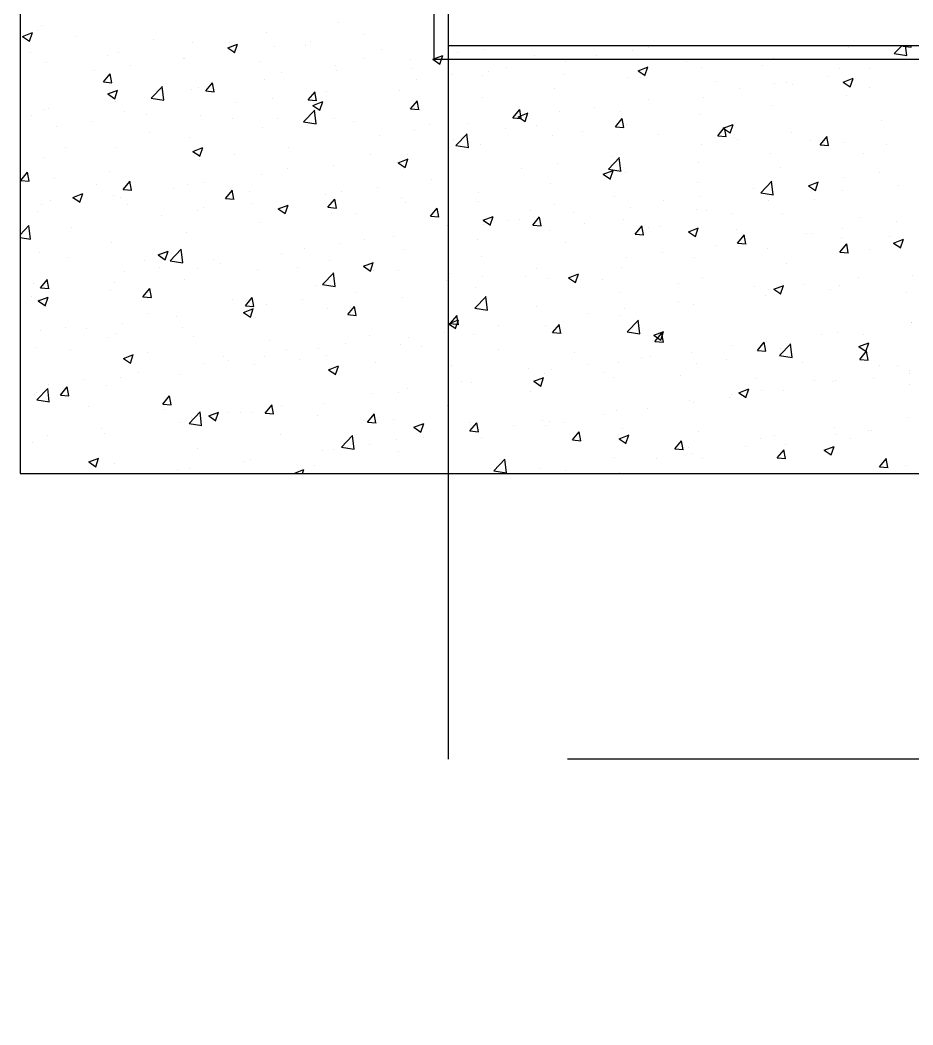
# Model space of a CAD drawing. Extents: x 78 to 306, y -397 to 18.
# Drawn here: x 271.12114 to 271.15867, y -396.77473 to -396.7325 of the extents above; entities that cross this region are included whole.
import ezdxf

# ---------------------------------------------------------------- set-up
doc = ezdxf.new("R2010")
doc.units = 0
doc.header["$LTSCALE"] = 0.5
doc.header["$MEASUREMENT"] = 0
doc.linetypes.add('DASHDOT2', pattern=[0.5, 0.25, -0.125, 0, -0.125])
doc.linetypes.add('DOT2', pattern=[0.125, 0, -0.125])
for name, color, linetype in [('AKS', 5, 'DASHDOT2'), ('DUVAR', 6, 'CONTINUOUS'), ('IZDUSUM', 2, 'DOT2'), ('MERDIVEN', 3, 'CONTINUOUS'), ('SIVA', 7, 'CONTINUOUS'), ('TARAMA', 8, 'CONTINUOUS')]:
    doc.layers.add(name, color=color, linetype=linetype)

msp = doc.modelspace()

# ---------------------------------------------------------------- linework, layer by layer
at = {"layer": 'AKS'}
for p, q in [((271.151144, -396.35156), (271.151144, -396.83956)), ((271.141144, -396.35556), (271.141144, -396.83556)), ((271.155144, -396.35556), (271.155144, -396.83556))]:
    msp.add_line(p, q, dxfattribs=at)
at = {"layer": 'DUVAR'}
for q in [(271.139144, -396.72756), (271.244144, -396.73356)]:
    msp.add_line((271.139144, -396.73356), q, dxfattribs=at)
at = {"layer": 'IZDUSUM', "ltscale": 0.6}
for p, q in [((271.139144, -396.76356), (271.139144, -396.73356)), ((271.244144, -396.76356), (271.139144, -396.76356))]:
    msp.add_line(p, q, dxfattribs=at)
at = {"layer": 'MERDIVEN'}
for p, q in [((271.121144, -396.66756), (271.121144, -396.75156)), ((271.121144, -396.75156), (271.262144, -396.75156))]:
    msp.add_line(p, q, dxfattribs=at)
at = {"layer": 'SIVA', "ltscale": 1.4}
for p, q in [((271.138544, -396.73416), (271.138544, -396.72756)), ((271.244744, -396.73416), (271.138544, -396.73416))]:
    msp.add_line(p, q, dxfattribs=at)
at = {"layer": 'TARAMA'}
for p, q in [((271.121883, -396.732942), (271.121883, -396.732942)), ((271.122052, -396.73274), (271.122052, -396.73274)), ((271.13452, -396.732619), (271.13452, -396.732619)), ((271.121245, -396.733185), (271.121665, -396.733023)), ((271.121245, -396.733185), (271.121544, -396.733386)), ((271.121538, -396.733387), (271.12166, -396.733025)), ((271.123534, -396.733174), (271.123534, -396.733174)), ((271.126737, -396.733309), (271.126737, -396.733309)), ((271.131489, -396.733004), (271.131489, -396.733004)), ((271.133329, -396.733414), (271.133329, -396.733414)), ((271.135601, -396.733115), (271.135601, -396.733115)), ((271.128408, -396.733426), (271.128408, -396.733426)), ((271.129868, -396.733665), (271.130288, -396.733504)), ((271.129868, -396.733665), (271.130167, -396.733866)), ((271.129939, -396.733444), (271.129939, -396.733444)), ((271.130161, -396.733868), (271.130282, -396.733505)), ((271.131827, -396.733612), (271.131827, -396.733612)), ((271.133142, -396.73358), (271.133142, -396.73358)), ((271.136345, -396.733715), (271.136345, -396.733715)), ((271.139131, -396.733519), (271.139131, -396.733519)), ((271.140644, -396.733744), (271.140644, -396.733744)), ((271.146878, -396.733789), (271.146878, -396.733789)), ((271.147567, -396.733635), (271.147567, -396.733635)), ((271.155945, -396.733651), (271.155945, -396.733651)), ((271.157878, -396.733908), (271.158212, -396.73356)), ((271.158239, -396.733599), (271.158272, -396.73356)), ((271.158239, -396.733599), (271.158598, -396.73363)), ((271.158406, -396.733991), (271.158356, -396.73356)), ((271.158592, -396.733631), (271.158579, -396.73356)), ((271.121596, -396.733844), (271.121596, -396.733844)), ((271.124799, -396.73398), (271.124799, -396.73398)), ((271.125292, -396.733876), (271.125292, -396.733876)), ((271.128002, -396.734115), (271.128002, -396.734115)), ((271.128038, -396.73411), (271.128038, -396.73411)), ((271.131205, -396.73425), (271.131205, -396.73425)), ((271.135632, -396.73412), (271.135632, -396.73412)), ((271.137563, -396.734167), (271.137563, -396.734167)), ((271.138491, -396.734146), (271.138911, -396.733984)), ((271.138491, -396.734146), (271.138789, -396.734347)), ((271.138783, -396.734348), (271.138905, -396.733986)), ((271.139548, -396.73385), (271.139548, -396.73385)), ((271.142751, -396.733986), (271.142751, -396.733986)), ((271.144068, -396.734236), (271.144068, -396.734236)), ((271.145376, -396.733987), (271.145376, -396.733987)), ((271.145954, -396.734121), (271.145954, -396.734121)), ((271.149157, -396.734256), (271.149157, -396.734256)), ((271.152829, -396.734101), (271.152829, -396.734101)), ((271.157878, -396.733908), (271.158412, -396.733991)), ((271.122261, -396.73426), (271.122261, -396.73426)), ((271.124263, -396.734607), (271.124263, -396.734607)), ((271.125765, -396.73441), (271.125765, -396.73441)), ((271.134407, -396.734386), (271.134407, -396.734386)), ((271.134447, -396.734617), (271.134447, -396.734617)), ((271.13761, -396.734521), (271.13761, -396.734521)), ((271.140813, -396.734656), (271.140813, -396.734656)), ((271.141587, -396.734485), (271.141587, -396.734485)), ((271.147114, -396.734626), (271.147534, -396.734465)), ((271.147114, -396.734626), (271.147412, -396.734828)), ((271.147406, -396.734829), (271.147528, -396.734466)), ((271.149798, -396.734485), (271.149798, -396.734485)), ((271.15236, -396.734392), (271.15236, -396.734392)), ((271.155563, -396.734527), (271.155563, -396.734527)), ((271.156857, -396.734534), (271.156857, -396.734534)), ((271.124643, -396.7351), (271.124932, -396.734755)), ((271.124643, -396.7351), (271.125002, -396.735131)), ((271.124996, -396.735133), (271.124926, -396.734756)), ((271.131416, -396.735001), (271.131416, -396.735001)), ((271.132133, -396.73472), (271.132133, -396.73472)), ((271.137812, -396.734982), (271.137812, -396.734982)), ((271.139314, -396.734785), (271.139314, -396.734785)), ((271.140569, -396.734837), (271.140569, -396.734837)), ((271.144016, -396.734792), (271.144016, -396.734792)), ((271.146718, -396.734908), (271.146718, -396.734908)), ((271.147219, -396.734927), (271.147219, -396.734927)), ((271.150422, -396.735062), (271.150422, -396.735062)), ((271.155136, -396.73486), (271.155136, -396.73486)), ((271.155736, -396.735107), (271.156157, -396.734945)), ((271.156029, -396.735309), (271.156151, -396.734947)), ((271.124827, -396.7356), (271.125247, -396.735439)), ((271.125119, -396.735803), (271.125241, -396.73544)), ((271.126656, -396.735781), (271.127124, -396.735294)), ((271.127184, -396.735863), (271.127118, -396.735294)), ((271.128335, -396.735423), (271.128335, -396.735423)), ((271.128634, -396.735321), (271.128634, -396.735321)), ((271.128947, -396.735476), (271.129236, -396.735132)), ((271.128947, -396.735476), (271.129305, -396.735508)), ((271.129299, -396.735509), (271.12923, -396.735133)), ((271.13325, -396.735853), (271.133539, -396.735508)), ((271.133603, -396.735886), (271.133534, -396.735509)), ((271.134023, -396.735481), (271.134023, -396.735481)), ((271.13707, -396.735437), (271.13707, -396.735437)), ((271.143601, -396.735358), (271.143601, -396.735358)), ((271.151361, -396.735357), (271.151361, -396.735357)), ((271.152863, -396.735159), (271.152863, -396.735159)), ((271.153358, -396.735134), (271.153358, -396.735134)), ((271.153625, -396.735198), (271.153625, -396.735198)), ((271.155736, -396.735107), (271.156035, -396.735308)), ((271.156828, -396.735333), (271.156828, -396.735333)), ((271.124827, -396.7356), (271.125125, -396.735802)), ((271.125135, -396.735922), (271.125135, -396.735922)), ((271.125219, -396.735873), (271.125219, -396.735873)), ((271.126656, -396.735781), (271.12719, -396.735863)), ((271.131751, -396.73578), (271.131751, -396.73578)), ((271.13325, -396.735853), (271.133609, -396.735884)), ((271.13345, -396.736081), (271.13387, -396.73592)), ((271.133742, -396.736283), (271.133864, -396.735921)), ((271.137554, -396.736229), (271.137843, -396.735885)), ((271.137906, -396.736262), (271.137837, -396.735886)), ((271.140571, -396.735742), (271.140571, -396.735742)), ((271.147572, -396.735856), (271.147572, -396.735856)), ((271.149859, -396.735735), (271.149859, -396.735735)), ((271.155872, -396.735649), (271.155872, -396.735649)), ((271.122188, -396.736257), (271.122188, -396.736257)), ((271.12234, -396.736224), (271.12234, -396.736224)), ((271.125543, -396.736359), (271.125543, -396.736359)), ((271.130249, -396.735978), (271.130249, -396.735978)), ((271.13306, -396.736774), (271.133527, -396.736287)), ((271.13345, -396.736081), (271.133748, -396.736282)), ((271.133587, -396.736857), (271.133521, -396.736287)), ((271.133571, -396.736038), (271.133571, -396.736038)), ((271.13749, -396.736164), (271.13749, -396.736164)), ((271.137554, -396.736229), (271.137912, -396.736261)), ((271.141857, -396.736606), (271.142146, -396.736261)), ((271.14221, -396.736639), (271.142141, -396.736262)), ((271.143798, -396.736353), (271.143798, -396.736353)), ((271.1453, -396.736155), (271.1453, -396.736155)), ((271.14636, -396.736336), (271.14636, -396.736336)), ((271.152756, -396.736099), (271.152756, -396.736099)), ((271.121636, -396.736522), (271.121636, -396.736522)), ((271.124187, -396.736776), (271.124187, -396.736776)), ((271.126459, -396.736477), (271.126459, -396.736477)), ((271.128746, -396.736494), (271.128746, -396.736494)), ((271.130072, -396.736638), (271.130072, -396.736638)), ((271.131949, -396.73663), (271.131949, -396.73663)), ((271.13306, -396.736774), (271.133593, -396.736857)), ((271.134374, -396.736614), (271.134374, -396.736614)), ((271.135152, -396.736765), (271.135152, -396.736765)), ((271.141857, -396.736606), (271.142216, -396.736637)), ((271.142072, -396.736561), (271.142492, -396.7364)), ((271.142072, -396.736561), (271.142371, -396.736763)), ((271.142365, -396.736764), (271.142487, -396.736401)), ((271.146161, -396.736982), (271.14645, -396.736638)), ((271.146514, -396.737015), (271.146444, -396.736639)), ((271.149725, -396.736483), (271.149725, -396.736483)), ((271.157347, -396.736728), (271.157347, -396.736728)), ((271.122685, -396.736974), (271.122685, -396.736974)), ((271.131343, -396.736998), (271.131343, -396.736998)), ((271.137736, -396.737151), (271.137736, -396.737151)), ((271.138355, -396.7369), (271.138355, -396.7369)), ((271.140008, -396.736852), (271.140008, -396.736852)), ((271.141557, -396.737036), (271.141557, -396.737036)), ((271.14286, -396.736936), (271.14286, -396.736936)), ((271.14476, -396.737171), (271.14476, -396.737171)), ((271.146161, -396.736982), (271.146519, -396.737014)), ((271.146645, -396.736905), (271.146645, -396.736905)), ((271.150464, -396.737359), (271.150754, -396.737014)), ((271.150695, -396.737042), (271.151115, -396.736881)), ((271.150695, -396.737042), (271.150994, -396.737243)), ((271.150817, -396.737392), (271.150748, -396.737016)), ((271.150988, -396.737245), (271.151109, -396.736882)), ((271.126573, -396.737239), (271.126573, -396.737239)), ((271.128262, -396.737421), (271.128262, -396.737421)), ((271.136234, -396.737349), (271.136234, -396.737349)), ((271.139361, -396.737537), (271.139361, -396.737537)), ((271.139463, -396.737767), (271.139931, -396.73728)), ((271.139991, -396.73785), (271.139925, -396.73728)), ((271.143528, -396.737355), (271.143528, -396.737355)), ((271.147963, -396.737306), (271.147963, -396.737306)), ((271.150464, -396.737359), (271.150823, -396.73739)), ((271.151166, -396.737442), (271.151166, -396.737442)), ((271.151285, -396.737526), (271.151285, -396.737526)), ((271.153557, -396.737227), (271.153557, -396.737227)), ((271.154369, -396.737577), (271.154369, -396.737577)), ((271.154768, -396.737735), (271.155057, -396.737391)), ((271.155121, -396.737768), (271.155051, -396.737392)), ((271.123073, -396.73784), (271.123073, -396.73784)), ((271.125146, -396.737871), (271.125146, -396.737871)), ((271.128408, -396.738016), (271.128828, -396.737855)), ((271.128408, -396.738016), (271.128707, -396.738217)), ((271.128701, -396.738219), (271.128822, -396.737856)), ((271.132445, -396.737848), (271.132445, -396.737848)), ((271.139463, -396.737767), (271.139997, -396.73785)), ((271.140498, -396.737739), (271.140498, -396.737739)), ((271.149783, -396.737724), (271.149783, -396.737724)), ((271.154768, -396.737735), (271.155127, -396.737767)), ((271.155799, -396.737646), (271.155799, -396.737646)), ((271.157572, -396.737712), (271.157572, -396.737712)), ((271.122115, -396.738255), (271.122115, -396.738255)), ((271.12867, -396.738345), (271.12867, -396.738345)), ((271.130172, -396.738147), (271.130172, -396.738147)), ((271.135862, -396.738138), (271.135862, -396.738138)), ((271.137031, -396.738497), (271.137451, -396.738335)), ((271.137324, -396.738699), (271.137445, -396.738337)), ((271.137417, -396.738162), (271.137417, -396.738162)), ((271.145867, -396.73876), (271.146334, -396.738273)), ((271.145994, -396.738223), (271.145994, -396.738223)), ((271.146394, -396.738843), (271.146328, -396.738273)), ((271.149652, -396.73848), (271.149652, -396.73848)), ((271.152683, -396.738096), (271.152683, -396.738096)), ((271.156609, -396.738114), (271.156609, -396.738114)), ((271.121172, -396.739237), (271.121461, -396.738892)), ((271.121525, -396.739269), (271.121455, -396.738893)), ((271.124881, -396.738843), (271.124881, -396.738843)), ((271.132363, -396.738738), (271.132363, -396.738738)), ((271.134301, -396.738612), (271.134301, -396.738612)), ((271.137031, -396.738497), (271.137329, -396.738698)), ((271.142219, -396.738719), (271.142219, -396.738719)), ((271.143721, -396.738522), (271.143721, -396.738522)), ((271.145654, -396.738977), (271.146074, -396.738816)), ((271.145867, -396.73876), (271.1464, -396.738843)), ((271.145946, -396.73918), (271.146068, -396.738817)), ((271.146572, -396.738903), (271.146572, -396.738903)), ((271.15311, -396.738714), (271.15311, -396.738714)), ((271.15727, -396.738897), (271.15727, -396.738897)), ((271.121171, -396.73929), (271.121171, -396.73929)), ((271.121172, -396.739237), (271.121531, -396.739268)), ((271.122608, -396.739143), (271.122608, -396.739143)), ((271.125475, -396.739613), (271.125765, -396.739268)), ((271.125828, -396.739646), (271.125759, -396.73927)), ((271.13127, -396.738996), (271.13127, -396.738996)), ((271.13843, -396.739218), (271.13843, -396.739218)), ((271.145654, -396.738977), (271.145952, -396.739178)), ((271.149611, -396.739315), (271.149611, -396.739315)), ((271.15227, -396.739753), (271.152737, -396.739266)), ((271.152798, -396.739836), (271.152731, -396.739266)), ((271.154277, -396.739458), (271.154697, -396.739296)), ((271.154569, -396.73966), (271.154691, -396.739298)), ((271.155768, -396.739094), (271.155768, -396.739094)), ((271.124374, -396.739425), (271.124374, -396.739425)), ((271.125475, -396.739613), (271.125834, -396.739644)), ((271.127577, -396.73956), (271.127577, -396.73956)), ((271.128189, -396.739418), (271.128189, -396.739418)), ((271.128864, -396.739339), (271.128864, -396.739339)), ((271.129779, -396.73999), (271.130068, -396.739645)), ((271.130132, -396.740022), (271.130062, -396.739646)), ((271.13078, -396.739696), (271.13078, -396.739696)), ((271.134655, -396.739715), (271.134655, -396.739715)), ((271.136157, -396.739517), (271.136157, -396.739517)), ((271.140425, -396.739737), (271.140425, -396.739737)), ((271.143455, -396.739352), (271.143455, -396.739352)), ((271.151979, -396.739593), (271.151979, -396.739593)), ((271.154277, -396.739458), (271.154575, -396.739659)), ((271.155726, -396.739644), (271.155726, -396.739644)), ((271.158047, -396.739431), (271.158047, -396.739431)), ((271.122437, -396.740096), (271.122437, -396.740096)), ((271.123367, -396.739951), (271.123787, -396.73979)), ((271.123367, -396.739951), (271.123665, -396.740153)), ((271.123659, -396.740154), (271.123781, -396.739791)), ((271.125073, -396.739868), (271.125073, -396.739868)), ((271.125365, -396.739939), (271.125365, -396.739939)), ((271.129779, -396.73999), (271.130138, -396.740021)), ((271.133983, -396.739831), (271.133983, -396.739831)), ((271.134083, -396.740366), (271.134372, -396.740021)), ((271.134435, -396.740399), (271.134366, -396.740023)), ((271.137186, -396.739966), (271.137186, -396.739966)), ((271.137344, -396.740159), (271.137344, -396.740159)), ((271.140389, -396.740102), (271.140389, -396.740102)), ((271.146112, -396.739916), (271.146112, -396.739916)), ((271.148204, -396.74009), (271.148204, -396.74009)), ((271.149707, -396.739892), (271.149707, -396.739892)), ((271.15227, -396.739753), (271.152804, -396.739836)), ((271.15261, -396.740093), (271.15261, -396.740093)), ((271.154548, -396.740032), (271.154548, -396.740032)), ((271.121866, -396.74054), (271.121866, -396.74054)), ((271.122043, -396.740252), (271.122043, -396.740252)), ((271.125639, -396.740231), (271.125639, -396.740231)), ((271.128594, -396.740513), (271.128594, -396.740513)), ((271.128842, -396.740366), (271.128842, -396.740366)), ((271.130866, -396.740214), (271.130866, -396.740214)), ((271.13199, -396.740432), (271.13241, -396.740271)), ((271.13199, -396.740432), (271.132288, -396.740633)), ((271.132045, -396.740502), (271.132045, -396.740502)), ((271.132282, -396.740634), (271.132404, -396.740272)), ((271.134083, -396.740366), (271.134441, -396.740397)), ((271.138386, -396.740743), (271.138675, -396.740398)), ((271.138739, -396.740775), (271.13867, -396.740399)), ((271.142613, -396.740516), (271.142613, -396.740516)), ((271.143592, -396.740237), (271.143592, -396.740237)), ((271.144415, -396.740589), (271.144415, -396.740589)), ((271.146795, -396.740372), (271.146795, -396.740372)), ((271.149579, -396.740477), (271.149579, -396.740477)), ((271.149998, -396.740508), (271.149998, -396.740508)), ((271.127092, -396.740711), (271.127092, -396.740711)), ((271.131197, -396.740993), (271.131197, -396.740993)), ((271.134228, -396.740609), (271.134228, -396.740609)), ((271.135248, -396.740637), (271.135248, -396.740637)), ((271.138386, -396.740743), (271.138745, -396.740774)), ((271.138451, -396.740772), (271.138451, -396.740772)), ((271.140612, -396.740912), (271.141033, -396.740751)), ((271.140612, -396.740912), (271.140911, -396.741114)), ((271.140905, -396.741115), (271.141027, -396.740752)), ((271.141654, -396.740908), (271.141654, -396.740908)), ((271.142143, -396.740888), (271.142143, -396.740888)), ((271.14269, -396.741119), (271.142979, -396.740774)), ((271.143043, -396.741152), (271.142973, -396.740776)), ((271.146499, -396.7409), (271.146499, -396.7409)), ((271.151049, -396.740632), (271.151049, -396.740632)), ((271.153201, -396.740643), (271.153201, -396.740643)), ((271.156404, -396.740778), (271.156404, -396.740778)), ((271.157964, -396.740964), (271.157964, -396.740964)), ((271.121144, -396.741526), (271.121516, -396.741138)), ((271.121576, -396.741708), (271.12151, -396.741138)), ((271.123302, -396.74121), (271.123302, -396.74121)), ((271.128117, -396.741415), (271.128117, -396.741415)), ((271.139114, -396.741117), (271.139114, -396.741117)), ((271.140641, -396.741086), (271.140641, -396.741086)), ((271.14269, -396.741119), (271.143048, -396.74115)), ((271.143382, -396.74135), (271.143382, -396.74135)), ((271.144857, -396.741043), (271.144857, -396.741043)), ((271.146993, -396.741496), (271.147283, -396.741151)), ((271.147346, -396.741528), (271.147277, -396.741152)), ((271.14755, -396.741233), (271.14755, -396.741233)), ((271.14806, -396.741178), (271.14806, -396.741178)), ((271.149235, -396.741393), (271.149655, -396.741232)), ((271.149235, -396.741393), (271.149534, -396.741594)), ((271.149528, -396.741595), (271.149649, -396.741233)), ((271.151263, -396.741314), (271.151263, -396.741314)), ((271.155692, -396.741263), (271.155692, -396.741263)), ((271.121144, -396.74164), (271.121582, -396.741708)), ((271.135614, -396.741718), (271.135614, -396.741718)), ((271.136851, -396.741585), (271.136851, -396.741585)), ((271.140352, -396.741734), (271.140352, -396.741734)), ((271.14405, -396.741834), (271.14405, -396.741834)), ((271.146993, -396.741496), (271.147352, -396.741527)), ((271.151297, -396.741872), (271.151586, -396.741527)), ((271.15165, -396.741905), (271.15158, -396.741529)), ((271.15419, -396.741461), (271.15419, -396.741461)), ((271.154466, -396.741449), (271.154466, -396.741449)), ((271.155653, -396.741641), (271.155653, -396.741641)), ((271.157669, -396.741584), (271.157669, -396.741584)), ((271.157858, -396.741873), (271.158278, -396.741712)), ((271.158151, -396.742076), (271.158272, -396.741713)), ((271.12197, -396.742249), (271.12197, -396.742249)), ((271.125, -396.741865), (271.125, -396.741865)), ((271.126948, -396.742367), (271.127368, -396.742206)), ((271.127241, -396.74257), (271.127363, -396.742207)), ((271.127452, -396.742618), (271.127919, -396.742131)), ((271.127979, -396.742701), (271.127913, -396.742131)), ((271.133077, -396.742082), (271.133077, -396.742082)), ((271.134579, -396.741884), (271.134579, -396.741884)), ((271.137271, -396.742156), (271.137271, -396.742156)), ((271.148128, -396.742259), (271.148128, -396.742259)), ((271.150401, -396.74196), (271.150401, -396.74196)), ((271.151297, -396.741872), (271.151655, -396.741903)), ((271.152537, -396.742091), (271.152537, -396.742091)), ((271.1556, -396.742249), (271.15589, -396.741904)), ((271.1556, -396.742249), (271.155959, -396.74228)), ((271.155953, -396.742281), (271.155884, -396.741905)), ((271.156839, -396.742132), (271.156839, -396.742132)), ((271.157858, -396.741873), (271.158156, -396.742075)), ((271.123181, -396.742475), (271.123181, -396.742475)), ((271.126384, -396.74261), (271.126384, -396.74261)), ((271.126948, -396.742367), (271.127247, -396.742568)), ((271.127452, -396.742618), (271.127985, -396.742701)), ((271.129288, -396.742581), (271.129288, -396.742581)), ((271.132115, -396.742318), (271.132115, -396.742318)), ((271.134155, -396.742606), (271.134155, -396.742606)), ((271.135571, -396.742848), (271.135991, -396.742686)), ((271.135864, -396.74305), (271.135985, -396.742688)), ((271.140551, -396.742434), (271.140551, -396.742434)), ((271.146626, -396.742457), (271.146626, -396.742457)), ((271.149506, -396.742475), (271.149506, -396.742475)), ((271.125513, -396.743077), (271.125513, -396.743077)), ((271.127015, -396.74288), (271.127015, -396.74288)), ((271.128616, -396.742919), (271.128616, -396.742919)), ((271.129587, -396.742745), (271.129587, -396.742745)), ((271.131124, -396.74299), (271.131124, -396.74299)), ((271.132789, -396.742881), (271.132789, -396.742881)), ((271.133855, -396.743612), (271.134323, -396.743125)), ((271.134383, -396.743694), (271.134317, -396.743125)), ((271.135571, -396.742848), (271.13587, -396.743049)), ((271.135992, -396.743016), (271.135992, -396.743016)), ((271.137052, -396.743035), (271.137052, -396.743035)), ((271.142837, -396.742955), (271.142837, -396.742955)), ((271.146426, -396.742897), (271.146426, -396.742897)), ((271.15334, -396.742732), (271.15334, -396.742732)), ((271.122004, -396.74375), (271.122294, -396.743405)), ((271.122357, -396.743782), (271.122288, -396.743406)), ((271.125117, -396.743519), (271.125117, -396.743519)), ((271.128044, -396.743413), (271.128044, -396.743413)), ((271.139062, -396.743452), (271.139062, -396.743452)), ((271.139195, -396.743151), (271.139195, -396.743151)), ((271.140564, -396.743255), (271.140564, -396.743255)), ((271.142398, -396.743287), (271.142398, -396.743287)), ((271.143309, -396.743347), (271.143309, -396.743347)), ((271.144194, -396.743328), (271.144614, -396.743167)), ((271.144194, -396.743328), (271.144492, -396.743529)), ((271.144486, -396.743531), (271.144608, -396.743168)), ((271.145601, -396.743422), (271.145601, -396.743422)), ((271.149841, -396.743333), (271.149841, -396.743333)), ((271.156386, -396.74333), (271.156386, -396.74333)), ((271.158661, -396.743216), (271.158661, -396.743216)), ((271.121724, -396.743576), (271.121724, -396.743576)), ((271.122004, -396.74375), (271.122363, -396.743781)), ((271.124927, -396.743863), (271.124927, -396.743863)), ((271.126308, -396.744126), (271.126597, -396.743781)), ((271.126661, -396.744159), (271.126591, -396.743783)), ((271.133553, -396.743636), (271.133553, -396.743636)), ((271.133855, -396.743612), (271.134389, -396.743694)), ((271.135273, -396.743951), (271.135273, -396.743951)), ((271.140279, -396.743731), (271.140279, -396.743731)), ((271.146342, -396.743933), (271.146342, -396.743933)), ((271.148804, -396.743557), (271.148804, -396.743557)), ((271.152007, -396.743693), (271.152007, -396.743693)), ((271.152611, -396.743827), (271.152611, -396.743827)), ((271.152817, -396.743809), (271.153237, -396.743647)), ((271.152817, -396.743809), (271.153115, -396.74401)), ((271.153109, -396.744011), (271.153231, -396.743649)), ((271.154113, -396.74363), (271.154113, -396.74363)), ((271.15521, -396.743828), (271.15521, -396.743828)), ((271.15558, -396.743638), (271.15558, -396.743638)), ((271.158413, -396.743963), (271.158413, -396.743963)), ((271.121618, -396.74412), (271.121618, -396.74412)), ((271.121897, -396.744247), (271.121897, -396.744247)), ((271.121907, -396.744302), (271.122327, -396.744141)), ((271.121907, -396.744302), (271.122205, -396.744503)), ((271.1222, -396.744505), (271.122321, -396.744142)), ((271.126308, -396.744126), (271.126667, -396.744158)), ((271.130054, -396.744236), (271.130054, -396.744236)), ((271.130612, -396.744503), (271.130901, -396.744158)), ((271.130964, -396.744535), (271.130895, -396.744159)), ((271.133001, -396.74425), (271.133001, -396.74425)), ((271.137198, -396.744154), (271.137198, -396.744154)), ((271.140259, -396.744605), (271.140726, -396.744118)), ((271.140786, -396.744688), (271.14072, -396.744118)), ((271.148822, -396.744326), (271.148822, -396.744326)), ((271.152464, -396.744088), (271.152464, -396.744088)), ((271.13053, -396.744783), (271.13095, -396.744621)), ((271.13053, -396.744783), (271.130828, -396.744984)), ((271.130612, -396.744503), (271.13097, -396.744534)), ((271.130822, -396.744985), (271.130944, -396.744623)), ((271.131499, -396.744448), (271.131499, -396.744448)), ((271.134082, -396.744604), (271.134082, -396.744604)), ((271.134915, -396.744879), (271.135204, -396.744535)), ((271.135268, -396.744912), (271.135199, -396.744536)), ((271.140259, -396.744605), (271.140792, -396.744687)), ((271.142843, -396.744534), (271.142843, -396.744534)), ((271.14655, -396.744625), (271.14655, -396.744625)), ((271.149433, -396.744472), (271.149433, -396.744472)), ((271.126555, -396.744837), (271.126555, -396.744837)), ((271.127709, -396.744947), (271.127709, -396.744947)), ((271.131051, -396.744988), (271.131051, -396.744988)), ((271.134915, -396.744879), (271.135274, -396.744911)), ((271.139153, -396.745263), (271.139573, -396.745102)), ((271.139219, -396.745256), (271.139508, -396.744911)), ((271.139344, -396.745135), (271.139344, -396.745135)), ((271.139445, -396.745466), (271.139567, -396.745103)), ((271.139571, -396.745288), (271.139502, -396.744912)), ((271.145048, -396.744823), (271.145048, -396.744823)), ((271.146353, -396.744895), (271.146353, -396.744895)), ((271.146662, -396.745598), (271.147129, -396.745111)), ((271.14719, -396.745681), (271.147124, -396.745111)), ((271.158588, -396.745213), (271.158588, -396.745213)), ((271.158597, -396.745198), (271.158597, -396.745198)), ((271.122012, -396.745541), (271.122012, -396.745541)), ((271.123056, -396.745437), (271.123056, -396.745437)), ((271.123935, -396.745444), (271.123935, -396.745444)), ((271.125437, -396.745246), (271.125437, -396.745246)), ((271.127971, -396.74541), (271.127971, -396.74541)), ((271.138986, -396.745621), (271.138986, -396.745621)), ((271.139153, -396.745263), (271.139451, -396.745465)), ((271.139219, -396.745256), (271.139577, -396.745287)), ((271.141258, -396.745322), (271.141258, -396.745322)), ((271.143236, -396.745345), (271.143236, -396.745345)), ((271.143522, -396.745632), (271.143811, -396.745288)), ((271.143522, -396.745632), (271.143881, -396.745664)), ((271.143875, -396.745665), (271.143806, -396.745289)), ((271.146662, -396.745598), (271.147196, -396.745681)), ((271.147775, -396.745744), (271.148195, -396.745582)), ((271.148068, -396.745946), (271.14819, -396.745584)), ((271.155507, -396.745636), (271.155507, -396.745636)), ((271.124854, -396.74586), (271.124854, -396.74586)), ((271.125215, -396.745676), (271.125215, -396.745676)), ((271.128418, -396.745811), (271.128418, -396.745811)), ((271.131621, -396.745947), (271.131621, -396.745947)), ((271.134824, -396.746082), (271.134824, -396.746082)), ((271.135845, -396.745735), (271.135845, -396.745735)), ((271.137484, -396.745819), (271.137484, -396.745819)), ((271.140206, -396.745729), (271.140206, -396.745729)), ((271.147775, -396.745744), (271.148074, -396.745945)), ((271.147826, -396.746009), (271.148115, -396.745664)), ((271.147826, -396.746009), (271.148184, -396.74604)), ((271.148179, -396.746041), (271.148109, -396.745665)), ((271.152129, -396.746385), (271.152419, -396.746041)), ((271.152482, -396.746418), (271.152413, -396.746042)), ((271.152535, -396.745996), (271.152535, -396.745996)), ((271.154807, -396.745697), (271.154807, -396.745697)), ((271.156398, -396.746224), (271.156818, -396.746063)), ((271.156591, -396.745712), (271.156591, -396.745712)), ((271.156691, -396.746427), (271.156812, -396.746064)), ((271.121824, -396.746244), (271.121824, -396.746244)), ((271.123277, -396.746347), (271.123277, -396.746347)), ((271.12648, -396.746482), (271.12648, -396.746482)), ((271.132345, -396.746336), (271.132345, -396.746336)), ((271.133695, -396.746318), (271.133695, -396.746318)), ((271.137125, -396.746151), (271.137125, -396.746151)), ((271.138027, -396.746217), (271.138027, -396.746217)), ((271.14123, -396.746353), (271.14123, -396.746353)), ((271.144433, -396.746488), (271.144433, -396.746488)), ((271.14936, -396.74647), (271.14936, -396.74647)), ((271.151033, -396.746194), (271.151033, -396.746194)), ((271.152129, -396.746385), (271.152488, -396.746417)), ((271.152391, -396.746085), (271.152391, -396.746085)), ((271.153066, -396.746591), (271.153533, -396.746104)), ((271.153092, -396.746312), (271.153092, -396.746312)), ((271.153593, -396.746674), (271.153527, -396.746104)), ((271.156398, -396.746224), (271.156697, -396.746426)), ((271.156433, -396.746762), (271.156722, -396.746417)), ((271.156786, -396.746794), (271.156716, -396.746418)), ((271.125488, -396.746718), (271.125909, -396.746557)), ((271.125488, -396.746718), (271.125787, -396.746919)), ((271.125781, -396.74692), (271.125903, -396.746558)), ((271.129683, -396.746617), (271.129683, -396.746617)), ((271.12992, -396.746815), (271.12992, -396.746815)), ((271.131422, -396.746617), (271.131422, -396.746617)), ((271.132886, -396.746753), (271.132886, -396.746753)), ((271.134009, -396.746601), (271.134009, -396.746601)), ((271.136089, -396.746888), (271.136089, -396.746888)), ((271.14628, -396.746892), (271.14628, -396.746892)), ((271.147244, -396.746693), (271.147244, -396.746693)), ((271.147636, -396.746623), (271.147636, -396.746623)), ((271.149593, -396.746913), (271.149593, -396.746913)), ((271.150839, -396.746759), (271.150839, -396.746759)), ((271.153066, -396.746591), (271.153599, -396.746674)), ((271.154042, -396.746894), (271.154042, -396.746894)), ((271.156433, -396.746762), (271.156792, -396.746793)), ((271.126131, -396.747314), (271.126131, -396.747314)), ((271.128846, -396.746937), (271.128846, -396.746937)), ((271.130978, -396.746985), (271.130978, -396.746985)), ((271.134111, -396.747198), (271.134531, -396.747037)), ((271.134111, -396.747198), (271.13441, -396.7474)), ((271.134404, -396.747401), (271.134525, -396.747038)), ((271.139292, -396.747023), (271.139292, -396.747023)), ((271.142495, -396.747159), (271.142495, -396.747159)), ((271.143164, -396.747342), (271.143164, -396.747342)), ((271.143469, -396.74719), (271.143469, -396.74719)), ((271.144971, -396.746992), (271.144971, -396.746992)), ((271.145698, -396.747294), (271.145698, -396.747294)), ((271.157245, -396.747029), (271.157245, -396.747029)), ((271.158029, -396.747029), (271.158029, -396.747029)), ((271.158515, -396.747211), (271.158515, -396.747211)), ((271.123859, -396.747613), (271.123859, -396.747613)), ((271.125347, -396.747537), (271.125347, -396.747537)), ((271.127898, -396.747408), (271.127898, -396.747408)), ((271.13968, -396.747688), (271.13968, -396.747688)), ((271.140133, -396.747726), (271.140133, -396.747726)), ((271.142734, -396.747679), (271.143154, -396.747518)), ((271.142734, -396.747679), (271.143032, -396.74788)), ((271.143027, -396.747882), (271.143148, -396.747519)), ((271.146094, -396.747513), (271.146094, -396.747513)), ((271.148901, -396.747429), (271.148901, -396.747429)), ((271.152104, -396.747565), (271.152104, -396.747565)), ((271.15453, -396.74763), (271.15453, -396.74763)), ((271.155307, -396.7477), (271.155307, -396.7477)), ((271.155434, -396.747633), (271.155434, -396.747633)), ((271.157018, -396.747564), (271.157018, -396.747564)), ((271.15852, -396.747367), (271.15852, -396.747367)), ((271.121844, -396.748463), (271.122311, -396.747976)), ((271.121848, -396.748138), (271.121848, -396.748138)), ((271.122371, -396.748546), (271.122305, -396.747976)), ((271.122356, -396.74781), (271.122356, -396.74781)), ((271.122837, -396.748263), (271.123126, -396.747918)), ((271.12319, -396.748295), (271.12312, -396.747919)), ((271.124781, -396.747857), (271.124781, -396.747857)), ((271.135906, -396.748185), (271.135906, -396.748185)), ((271.137052, -396.748148), (271.137052, -396.748148)), ((271.137408, -396.747988), (271.137408, -396.747988)), ((271.142595, -396.748114), (271.142595, -396.748114)), ((271.151357, -396.748159), (271.151777, -396.747998)), ((271.151357, -396.748159), (271.151655, -396.748361)), ((271.151649, -396.748362), (271.151771, -396.747999)), ((271.152318, -396.748083), (271.152318, -396.748083)), ((271.153229, -396.748063), (271.153229, -396.748063)), ((271.15851, -396.747835), (271.15851, -396.747835)), ((271.121751, -396.748242), (271.121751, -396.748242)), ((271.121844, -396.748463), (271.122377, -396.748546)), ((271.122837, -396.748263), (271.123196, -396.748294)), ((271.12714, -396.748639), (271.12743, -396.748295)), ((271.127493, -396.748672), (271.127424, -396.748296)), ((271.133936, -396.748598), (271.133936, -396.748598)), ((271.149287, -396.748467), (271.149287, -396.748467)), ((271.149455, -396.74856), (271.149455, -396.74856)), ((271.150957, -396.748362), (271.150957, -396.748362)), ((271.151031, -396.74823), (271.151031, -396.74823)), ((271.124022, -396.748726), (271.124022, -396.748726)), ((271.12714, -396.748639), (271.127499, -396.748671)), ((271.127224, -396.748861), (271.127224, -396.748861)), ((271.128247, -396.749456), (271.128715, -396.748969)), ((271.128775, -396.749539), (271.128709, -396.748969)), ((271.12907, -396.749134), (271.12949, -396.748972)), ((271.129362, -396.749336), (271.129484, -396.748974)), ((271.129844, -396.748983), (271.129844, -396.748983)), ((271.130427, -396.748997), (271.130427, -396.748997)), ((271.130905, -396.748982), (271.130905, -396.748982)), ((271.131444, -396.749016), (271.131733, -396.748671)), ((271.131444, -396.749016), (271.131803, -396.749047)), ((271.131797, -396.749048), (271.131727, -396.748672)), ((271.132116, -396.748684), (271.132116, -396.748684)), ((271.139096, -396.748715), (271.139096, -396.748715)), ((271.146207, -396.748889), (271.146207, -396.748889)), ((271.147532, -396.748831), (271.147532, -396.748831)), ((271.127825, -396.749405), (271.127825, -396.749405)), ((271.128247, -396.749456), (271.128781, -396.749539)), ((271.128342, -396.749181), (271.128342, -396.749181)), ((271.12907, -396.749134), (271.129368, -396.749335)), ((271.13363, -396.749132), (271.13363, -396.749132)), ((271.135597, -396.749315), (271.135597, -396.749315)), ((271.135748, -396.749392), (271.136037, -396.749048)), ((271.135748, -396.749392), (271.136106, -396.749424)), ((271.1361, -396.749425), (271.136031, -396.749049)), ((271.136833, -396.749267), (271.136833, -396.749267)), ((271.137693, -396.749614), (271.138113, -396.749453)), ((271.137985, -396.749817), (271.138107, -396.749454)), ((271.140036, -396.749403), (271.140036, -396.749403)), ((271.140051, -396.749769), (271.14034, -396.749424)), ((271.140404, -396.749802), (271.140335, -396.749425)), ((271.143091, -396.749339), (271.143091, -396.749339)), ((271.143393, -396.749358), (271.143393, -396.749358)), ((271.144033, -396.749431), (271.144033, -396.749431)), ((271.145665, -396.749059), (271.145665, -396.749059)), ((271.158442, -396.749208), (271.158442, -396.749208)), ((271.124552, -396.74968), (271.124552, -396.74968)), ((271.124708, -396.749855), (271.124708, -396.749855)), ((271.137693, -396.749614), (271.137991, -396.749815)), ((271.140051, -396.749769), (271.14041, -396.7498)), ((271.14006, -396.749723), (271.14006, -396.749723)), ((271.141891, -396.749556), (271.141891, -396.749556)), ((271.143239, -396.749538), (271.143239, -396.749538)), ((271.144355, -396.750145), (271.144644, -396.749801)), ((271.144708, -396.750178), (271.144638, -396.749802)), ((271.146442, -396.749673), (271.146442, -396.749673)), ((271.149645, -396.749809), (271.149645, -396.749809)), ((271.155361, -396.74963), (271.155361, -396.74963)), ((271.156822, -396.749729), (271.156822, -396.749729)), ((271.156942, -396.749733), (271.156942, -396.749733)), ((271.121678, -396.750239), (271.121678, -396.750239)), ((271.12228, -396.749979), (271.12228, -396.749979)), ((271.132098, -396.749916), (271.132098, -396.749916)), ((271.134651, -396.750449), (271.135118, -396.749962)), ((271.135178, -396.750532), (271.135112, -396.749962)), ((271.136979, -396.750146), (271.136979, -396.750146)), ((271.138102, -396.750055), (271.138102, -396.750055)), ((271.140534, -396.750032), (271.140534, -396.750032)), ((271.144355, -396.750145), (271.144713, -396.750177)), ((271.146315, -396.750095), (271.146736, -396.749933)), ((271.146315, -396.750095), (271.146614, -396.750296)), ((271.146608, -396.750297), (271.14673, -396.749935)), ((271.148658, -396.750522), (271.148948, -396.750177)), ((271.149011, -396.750555), (271.148942, -396.750178)), ((271.152245, -396.75008), (271.152245, -396.75008)), ((271.152848, -396.749944), (271.152848, -396.749944)), ((271.15544, -396.749931), (271.15544, -396.749931)), ((271.156051, -396.750079), (271.156051, -396.750079)), ((271.128599, -396.750517), (271.128599, -396.750517)), ((271.133863, -396.750596), (271.133863, -396.750596)), ((271.134327, -396.750552), (271.134327, -396.750552)), ((271.134651, -396.750449), (271.135184, -396.750532)), ((271.135829, -396.750354), (271.135829, -396.750354)), ((271.137034, -396.750633), (271.137034, -396.750633)), ((271.148658, -396.750522), (271.149017, -396.750553)), ((271.149215, -396.750464), (271.149215, -396.750464)), ((271.149378, -396.750729), (271.149378, -396.750729)), ((271.151651, -396.75043), (271.151651, -396.75043)), ((271.152962, -396.750898), (271.153251, -396.750554)), ((271.153315, -396.750931), (271.153245, -396.750555)), ((271.153322, -396.75033), (271.153322, -396.75033)), ((271.154938, -396.750575), (271.155358, -396.750414)), ((271.154938, -396.750575), (271.155237, -396.750776)), ((271.155231, -396.750778), (271.155352, -396.750415)), ((271.124029, -396.751069), (271.124449, -396.750908)), ((271.124029, -396.751069), (271.124327, -396.75127)), ((271.124321, -396.751271), (271.124443, -396.750909)), ((271.125099, -396.751117), (271.125099, -396.751117)), ((271.130538, -396.751051), (271.130538, -396.751051)), ((271.130832, -396.75098), (271.130832, -396.75098)), ((271.141054, -396.751443), (271.141522, -396.750955)), ((271.141582, -396.751525), (271.141516, -396.750956)), ((271.146134, -396.750887), (271.146134, -396.750887)), ((271.147876, -396.750927), (271.147876, -396.750927)), ((271.149823, -396.750931), (271.149823, -396.750931)), ((271.152962, -396.750898), (271.15332, -396.75093)), ((271.157265, -396.751275), (271.157555, -396.75093)), ((271.157618, -396.751308), (271.157549, -396.750932)), ((271.126763, -396.751548), (271.126763, -396.751548)), ((271.127752, -396.751402), (271.127752, -396.751402)), ((271.128265, -396.75135), (271.128265, -396.75135)), ((271.132651, -396.751549), (271.133071, -396.751388)), ((271.132651, -396.751549), (271.132667, -396.75156)), ((271.133008, -396.75156), (271.133066, -396.751389)), ((271.133535, -396.751233), (271.133535, -396.751233)), ((271.141054, -396.751443), (271.141588, -396.751525)), ((271.143018, -396.751337), (271.143018, -396.751337)), ((271.144087, -396.751426), (271.144087, -396.751426)), ((271.146324, -396.751531), (271.146324, -396.751531)), ((271.157265, -396.751275), (271.157624, -396.751306)), ((271.158369, -396.751205), (271.158369, -396.751205))]:
    msp.add_line(p, q, dxfattribs=at)

doc.saveas('drawing.dxf')
